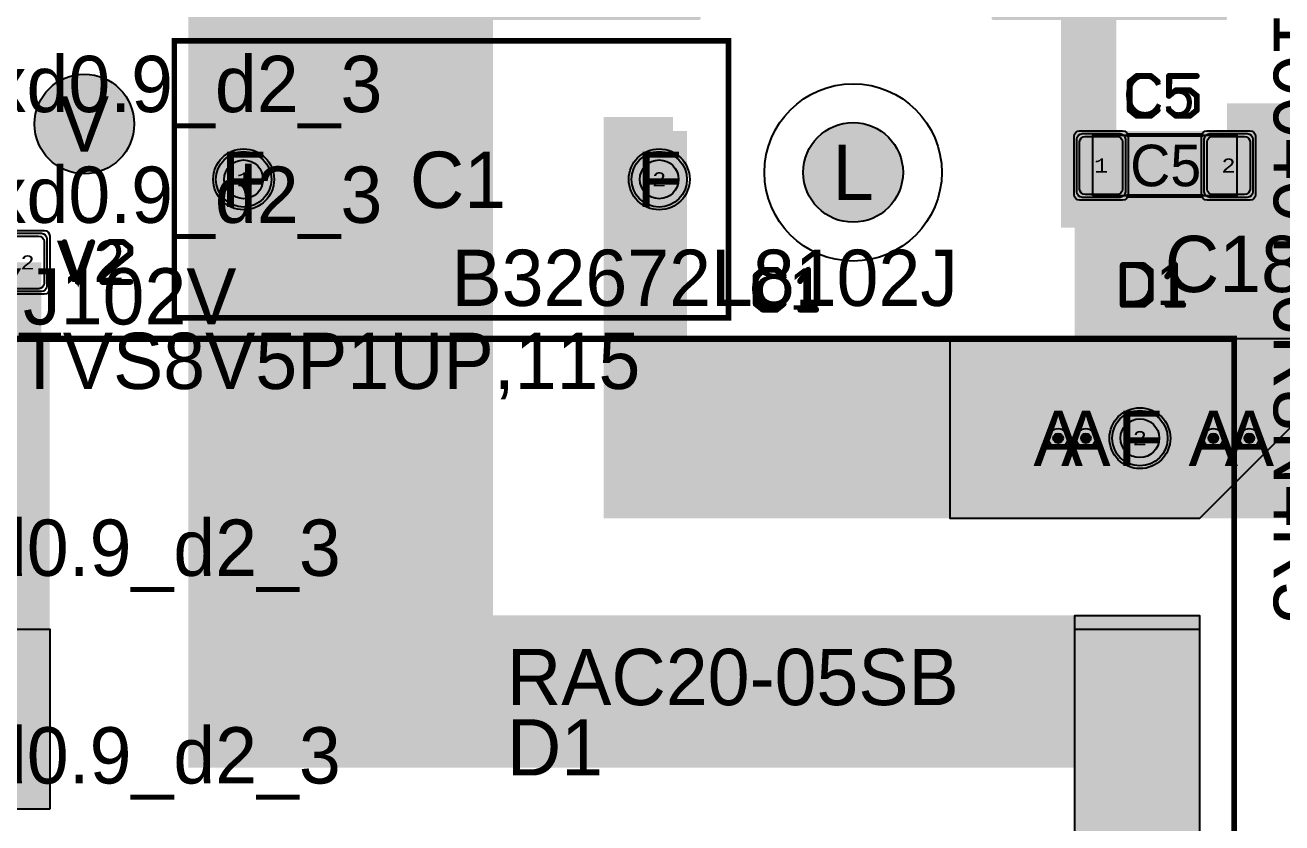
# Model space of a CAD drawing. Extents: x -74 to 89, y -133 to 74.
# Drawn here: x -29.89 to 15.47, y -42.99 to -14.18 of the extents above; entities that cross this region are included whole.
import ezdxf
from ezdxf.enums import TextEntityAlignment as Align

# ---------------------------------------------------------------- set-up
doc = ezdxf.new("R2010")
doc.units = 0
doc.header["$MEASUREMENT"] = 0
for name, color, linetype in [('ASSEMBLY_OUTLINES_TOP', 102, 'CONTINUOUS'), ('ASSEMBLY_PART_NUMBERS_TOP', 102, 'CONTINUOUS'), ('ASSEMBLY_REF_DES_TOP', 102, 'CONTINUOUS'), ('DRILL_DRAWING', 21, 'CONTINUOUS'), ('GENERATED_SILKSCREEN_TOP', 140, 'CONTINUOUS'), ('MOUNTING_HOLE_PADS_LAYER10', 150, 'CONTINUOUS'), ('MOUNTING_HOLE_PADS_LAYER11', 230, 'CONTINUOUS'), ('MOUNTING_HOLES_LAYER_BOT13', 42, 'CONTINUOUS'), ('MOUNTING_HOLES_LAYER_TOP', 42, 'CONTINUOUS'), ('PART_HOLES_LAYER_BOTTOM', 30, 'CONTINUOUS'), ('PART_HOLES_LAYER_TOP', 30, 'CONTINUOUS'), ('PART_PADS_LAYER_BOTTOM', 230, 'CONTINUOUS'), ('PART_PADS_LAYER_TOP', 150, 'CONTINUOUS'), ('PART_PADS_SMD_TOP', 150, 'CONTINUOUS'), ('PIN_NUMBERS_TOP', 8, 'CONTINUOUS'), ('PLACEMENT_OUTLINES_TOP', 130, 'CONTINUOUS'), ('PLANE_DATA_LAYER_BOTTOM', 230, 'CONTINUOUS'), ('PLANE_DATA_LAYER_TOP', 150, 'CONTINUOUS'), ('PLANE_SHAPES_LAYER_BOTTOM', 230, 'CONTINUOUS'), ('PLANE_SHAPES_LAYER_TOP', 150, 'CONTINUOUS'), ('SILKSCREEN_OUTLINES_TOP', 150, 'CONTINUOUS'), ('SILKSCREEN_REF_DES_TOP', 150, 'CONTINUOUS'), ('SOLDERMASK_PADS_BTM', 12, 'CONTINUOUS'), ('SOLDERMASK_PADS_TOP', 180, 'CONTINUOUS'), ('SOLDERPASTE_PADS_TOP', 180, 'CONTINUOUS'), ('TRACES_LAYER_TOP', 150, 'CONTINUOUS'), ('VIA_HOLES_LAYER_BOTTOM', 30, 'CONTINUOUS'), ('VIA_HOLES_LAYER_TOP', 30, 'CONTINUOUS'), ('VIA_PADS_LAYER_BOTTOM', 230, 'CONTINUOUS'), ('VIA_PADS_LAYER_TOP', 150, 'CONTINUOUS')]:
    doc.layers.add(name, color=color, linetype=linetype)
doc.styles.add('COURIER_NEW', font='COUR.TTF')
doc.styles.add('VERIBEST_GERBER_0', font='txt')

msp = doc.modelspace()

# ---------------------------------------------------------------- hatches: boundary and pattern name
at = {"layer": 'MOUNTING_HOLES_LAYER_BOT13'}
h = msp.add_hatch(color=256, dxfattribs=at)
edge = h.paths.add_edge_path()
edge.add_arc((-27.75, -17.75), 1.8, 0, 360)
h = msp.add_hatch(color=256, dxfattribs=at)
edge = h.paths.add_edge_path()
edge.add_arc((0, -19.5), 1.8, 0, 360)
at = {"layer": 'MOUNTING_HOLES_LAYER_TOP'}
h = msp.add_hatch(color=256, dxfattribs=at)
edge = h.paths.add_edge_path()
edge.add_arc((-27.75, -17.75), 1.8, 0, 360)
h = msp.add_hatch(color=256, dxfattribs=at)
edge = h.paths.add_edge_path()
edge.add_arc((0, -19.5), 1.8, 0, 360)
at = {"layer": 'PART_HOLES_LAYER_BOTTOM'}
h = msp.add_hatch(color=256, dxfattribs=at)
edge = h.paths.add_edge_path()
edge.add_arc((-22, -19.75), 0.7, 0, 360)
h = msp.add_hatch(color=256, dxfattribs=at)
edge = h.paths.add_edge_path()
edge.add_arc((-7, -19.75), 0.7, 0, 360)
h = msp.add_hatch(color=256, dxfattribs=at)
edge = h.paths.add_edge_path()
edge.add_arc((10.35, -29.1), 0.7, 0, 360)
at = {"layer": 'PART_HOLES_LAYER_TOP'}
h = msp.add_hatch(color=256, dxfattribs=at)
edge = h.paths.add_edge_path()
edge.add_arc((-22, -19.75), 0.7, 0, 360)
h = msp.add_hatch(color=256, dxfattribs=at)
edge = h.paths.add_edge_path()
edge.add_arc((-7, -19.75), 0.7, 0, 360)
h = msp.add_hatch(color=256, dxfattribs=at)
edge = h.paths.add_edge_path()
edge.add_arc((10.35, -29.1), 0.7, 0, 360)
at = {"layer": 'PLANE_DATA_LAYER_BOTTOM'}
h = msp.add_hatch(color=256, dxfattribs=at)
h.paths.add_polyline_path([(13.5, 25.5762, -0.414213562), (13.4238, 25.5), (5.0762, 25.5, -0.414213562), (5, 25.5762), (5, 36.749992, 0.414213562), (4.999992, 36.75), (-5.499992, 36.75, 0.414213562), (-5.5, 36.749992), (-5.5, 25.8262, -0.414213562), (-5.5762, 25.75), (-12.999992, 25.75, 0.414213562), (-13, 25.749992), (-13, 8.000008, 0.414213562), (-12.999992, 8), (0.4238, 8, -0.414213562), (0.5, 7.9238), (0.5, 1.500008, 0.414213562), (0.500008, 1.5), (13.4238, 1.5, -0.414213562), (13.5, 1.4238), (13.5, -13.9238, -0.414213562), (13.4238, -14), (5.0762, -14, -0.414213562), (5, -13.9238), (5, -3.750008, 0.414213562), (4.999992, -3.75), (-5.749992, -3.75, 0.414213562), (-5.75, -3.750008), (-5.75, -13.9238, -0.414213562), (-5.8262, -14), (-12.999992, -14, 0.414213562), (-13, -14.000008), (-13, -35.499992, 0.414213562), (-12.999992, -35.5), (12.4238, -35.5, -0.414213562), (12.5, -35.5762), (12.5, -51.4238, -0.414213562), (12.4238, -51.5), (11.53156, -51.499998, -0.198913366), (11.477678, -51.47768), (10.906921, -50.906923, -0.198909956), (10.884603, -50.853042), (10.884603, -50.853041, -0.301916808), (10.931274, -50.782795, 0.301917645), (11.85, -49.400001), (11.85, -49.399998, 0.818490365), (8.967205, -48.818726, -0.532835026), (8.843077, -48.843079), (8.02232, -48.022322, -0.198909956), (8.000002, -47.968441), (8.000002, -47.96844), (8, -41.000008, 0.414213562), (7.999992, -41), (-23.9238, -41, -0.414213562), (-24, -40.9238), (-24, 53.499992, 0.414213562), (-24.000008, 53.5), (-30.4238, 53.5, -0.414213562), (-30.5, 53.5762), (-30.5, 62.9238, -0.414213562), (-30.4238, 63), (-24.000008, 63, 0.414213562), (-24, 63.000008), (-24, 63.4238, -0.414213562), (-23.9238, 63.5), (-19.5762, 63.5, -0.414213562), (-19.5, 63.4238), (-19.5, 46.000008, 0.414213562), (-19.499992, 46), (0.9238, 46, -0.414213562), (1, 45.9238), (1, 42.000008, 0.414213562), (1.000008, 42), (13.4238, 42, -0.414213562), (13.5, 41.9238)], flags=0)
h.paths.add_polyline_path([(-29.5, 58.25, -1), (-26.5, 58.25, -1)], flags=0)
h.paths.add_polyline_path([(-23.5, -19.75, -1), (-20.5, -19.75, -1)], flags=0)
h.paths.add_polyline_path([(-23.25, 19.25, -1), (-20.25, 19.25, -1)], flags=0)
h.paths.add_polyline_path([(8.85, -10.4, -1), (11.85, -10.4, -1)], flags=0)
h.paths.add_polyline_path([(8.85, 28.6, -1), (11.85, 28.6, -1)], flags=0)
h = msp.add_hatch(color=256, dxfattribs=at)
h.paths.add_polyline_path([(22, -13.4238, -0.414213562), (21.9238, -13.5), (19.500008, -13.5, 0.414213562), (19.5, -13.500008), (19.5, -19.9238, -0.414213562), (19.4238, -20), (17.500008, -20, 0.414213562), (17.5, -20.000008), (17.499998, -26.96844), (17.499998, -26.968441, -0.198909956), (17.47768, -27.022322), (12.522322, -31.97768, -0.198913366), (12.46844, -31.999998), (-8.9238, -32, -0.414213562), (-9, -31.9238), (-9, -18.0762, -0.414213562), (-8.9238, -18), (-6.0762, -18, -0.414213562), (-6, -18.0762), (-6, -18.472894, -0.612080087), (-6.12086, -18.534635, 1.957551633), (-6.12086, -20.965365, -0.612080087), (-6, -21.027106), (-6, -25.499992, 0.414213562), (-5.999992, -25.5), (7.999992, -25.5, 0.414213562), (8, -25.499992), (8, -18.0762, -0.414213562), (8.0762, -18), (17.499992, -18, 0.414213562), (17.5, -17.999992), (17.5, -10.5762, -0.414213562), (17.5762, -10.5), (21.9238, -10.5, -0.414213562), (22, -10.5762)], flags=0)
h.paths.add_polyline_path([(8.85, -29.1, -1), (11.85, -29.1, -1)], flags=0)
for points in [[(-22, -19.75), (-22, -18.1738)], [(-7, -19.75), (-7.950381, -18.49255)], [(-22, -19.75), (-23.5762, -19.75)], [(-22, -19.75), (-20.4238, -19.75)], [(-22, -19.75), (-22, -21.3262)], [(-7, -19.75), (-8.389734, -20.493671)], [(-7, -19.75), (-6.481095, -21.238336)], [(10.35, -29.1), (10.35, -27.5238)], [(10.35, -29.1), (8.7738, -29.1)], [(10.35, -29.1), (10.35, -30.6762)], [(10.35, -29.1), (11.9262, -29.1)]]:
    msp.add_hatch(color=256, dxfattribs=at).paths.add_polyline_path(points, is_closed=False, flags=0)
at = {"layer": 'PLANE_DATA_LAYER_TOP'}
h = msp.add_hatch(color=256, dxfattribs=at)
h.paths.add_polyline_path([(53.5, 22.5762, -0.414213562), (53.4238, 22.5), (35.500008, 22.5, 0.414213562), (35.5, 22.499992), (35.5, 14.5762, -0.414213562), (35.4238, 14.5), (34.088586, 14.5, -0.47426018), (34.013914, 14.591382, 0.592216632), (31.603566, 16.629917, -0.526387993), (31.5, 16.701033), (31.5, 17.2738, -0.414213562), (31.5762, 17.35), (33.15, 17.35, 0.414213562), (34.05, 18.25), (34.05, 20.05, 0.414213562), (33.15, 20.95), (31.35, 20.95, 0.414213562), (30.45, 20.05), (30.45, 18.5762, -0.414213562), (30.3738, 18.5), (28.536303, 18.5, -0.508470213), (28.463754, 18.599504, 1.371548613), (25.036246, 18.599504, -0.508470213), (24.963697, 18.5), (23.0762, 18.5, -0.414213562), (23, 18.5762), (23, 23.902217, -0.466226494), (23.089412, 23.977263, 1.191429644), (23.089412, 27.522737, -0.466226494), (23, 27.597783), (23, 29.402217, -0.466226494), (23.089412, 29.477263, 1.191429644), (23.089412, 33.022737, -0.466226494), (23, 33.097783), (23, 35.499992, 0.414213562), (22.999992, 35.5), (15.000008, 35.5, 0.414213562), (15, 35.499992), (15, 25.5762, -0.414213562), (14.9238, 25.5), (8.000008, 25.5, 0.414213562), (8, 25.499992), (8, 23.0762, -0.414213562), (7.9238, 23), (6.775, 23, 0.414213562), (6.225, 22.45), (6.225, 20.55, 0.414213562), (6.775, 20), (7.9238, 20, -0.414213562), (8, 19.9238), (8, 19.5762, -0.414213562), (7.9238, 19.5), (6.0762, 19.5, -0.414213562), (6, 19.5762), (6, 35.999992, 0.414213562), (5.999992, 36), (-6.249992, 36, 0.414213562), (-6.25, 35.999992), (-6.25, 25.5762, -0.414213562), (-6.3262, 25.5), (-12.999992, 25.5, 0.414213562), (-13, 25.499992), (-13, 0.000008, 0.414213562), (-12.999992, 0), (12.4238, 0, -0.414213562), (12.5, -0.0762), (12.5, -13.9238, -0.414213562), (12.4238, -14), (9.500008, -14, 0.414213562), (9.5, -14.000008), (9.5, -17.6738, -0.414213562), (9.4238, -17.75), (8.275, -17.75, 0.414213562), (7.725, -18.3), (7.725, -20.2, 0.414213562), (8.275, -20.75), (9.4238, -20.75, -0.414213562), (9.5, -20.8262), (9.5, -21.4238, -0.414213562), (9.4238, -21.5), (7.5762, -21.5, -0.414213562), (7.5, -21.4238), (7.5, -14.000008, 0.414213562), (7.499992, -14), (5.0762, -14, -0.414213562), (5, -13.9238), (5, -3.500008, 0.414213562), (4.999992, -3.5), (-5.499992, -3.5, 0.414213562), (-5.5, -3.500008), (-5.5, -13.9238, -0.414213562), (-5.5762, -14), (-12.999992, -14, 0.414213562), (-13, -14.000008), (-13, -35.999992, 0.414213562), (-12.999992, -36), (12.4238, -36, -0.414213562), (12.5, -36.0762), (12.5, -51.4238, -0.414213562), (12.4238, -51.5), (11.03156, -51.499998, -0.198913366), (10.977678, -51.47768), (10.514832, -51.014834, -0.198909956), (10.492514, -50.960953), (10.492514, -50.960952, -0.374001823), (10.55814, -50.885489, 0.374003548), (11.85, -49.4), (11.85, -49.399999, 0.932710076), (8.864511, -49.191859, -0.61897311), (8.735166, -49.235168), (8.02232, -48.522322, -0.198909956), (8.000002, -48.468441), (8.000002, -48.46844), (8, -41.000008, 0.414213562), (7.999992, -41), (-23.9238, -41, -0.414213562), (-24, -40.9238), (-24, 51.999992, 0.414213562), (-24.000008, 52), (-30.9238, 52, -0.414213562), (-31, 52.0762), (-31, 63.4238, -0.414213562), (-30.9238, 63.5), (-18.0762, 63.5, -0.414213562), (-18, 63.4238), (-18, 52.000008, 0.414213562), (-17.999992, 52), (-7.500008, 52, 0.414213562), (-7.5, 52.000008), (-7.5, 55.190158, -0.525791313), (-7.396567, 55.261325, 0.091624252), (-7.2, 55.225), (-5.3, 55.225, 0.091624252), (-5.103433, 55.261325, -0.525791313), (-5, 55.190158), (-5, 52.000008, 0.414213562), (-4.999992, 52), (0.4238, 52, -0.414213562), (0.5, 51.9238), (0.5, 41.500008, 0.414213562), (0.500008, 41.5), (22.499992, 41.5, 0.414213562), (22.5, 41.500008), (22.5, 47.4238, -0.414213562), (22.5762, 47.5), (33.9238, 47.5, -0.414213562), (34, 47.4238), (34, 36.5762, -0.414213562), (33.9238, 36.5), (26.500008, 36.5, 0.414213562), (26.5, 36.499992), (26.5, 29.000008, 0.414213562), (26.500008, 29), (28.1738, 29, -0.414213562), (28.25, 28.9238), (28.25, 27.775, 0.414213562), (28.8, 27.225), (30.7, 27.225, 0.414213562), (31.25, 27.775), (31.25, 28.9238, -0.414213562), (31.3262, 29), (33.0738, 29, -0.414213562), (33.15, 28.9238), (33.15, 27.65, 0.414213562), (33.7, 27.1), (35.4238, 27.1, -0.414213562), (35.5, 27.0238), (35.5, 27.000008, 0.414213562), (35.500008, 27), (40.606409, 27, -0.708227821), (40.654126, 26.864391, 0.227325996), (40, 25.500001), (40, 25.5, 1), (43.5, 25.5), (43.5, 25.500001, 0.227325996), (42.845874, 26.864391, -0.708230906), (42.893591, 27), (43.9238, 27, -0.414213562), (44, 26.9238), (44, 25.500008, 0.414213562), (44.000008, 25.5), (50.035142, 25.5, -0.620327862), (50.095797, 25.377677, 0.163980254), (49.8, 24.500001), (49.8, 24.5, 1), (52.7, 24.5), (52.7, 24.500001, 0.163980254), (52.404203, 25.377677, -0.620331479), (52.464858, 25.5), (53.4238, 25.5, -0.414213562), (53.5, 25.4238)], flags=0)
h.paths.add_polyline_path([(-29.5, 58.25, -1), (-26.5, 58.25, -1)], flags=0)
h.paths.add_polyline_path([(-23.5, -19.75, -1), (-20.5, -19.75, -1)], flags=0)
h.paths.add_polyline_path([(-23.25, 19.25, -1), (-20.25, 19.25, -1)], flags=0)
h.paths.add_polyline_path([(8.85, -10.4, -1), (11.85, -10.4, -1)], flags=0)
h.paths.add_polyline_path([(8.85, 28.6, -1), (11.85, 28.6, -1)], flags=0)
h.paths.add_polyline_path([(19.251504, 38.55, -1), (23.351504, 38.55, -1)], flags=0)
h.paths.add_polyline_path([(30.75, 45.75, -1), (33.75, 45.75, -1)], flags=0)
h = msp.add_hatch(color=256, dxfattribs=at)
h.paths.add_polyline_path([(21.5, -11.978164, -0.449249523), (21.41482, -12.053833, 0.02954086), (21.35, -12.05), (18.15, -12.05, 0.414213562), (17.6, -12.6), (17.6, -13.9, 0.414213562), (18.15, -14.45), (21.35, -14.45, 0.02954086), (21.41482, -14.446167, -0.449249523), (21.5, -14.521836), (21.5, -14.9238, -0.414213562), (21.4238, -15), (18.000008, -15, 0.414213562), (18, -15.000008), (18, -31.9238, -0.414213562), (17.9238, -32), (-8.9238, -32, -0.414213562), (-9, -31.9238), (-9, -17.5762, -0.414213562), (-8.9238, -17.5), (-6.5762, -17.5, -0.414213562), (-6.5, -17.5762), (-6.5, -18.231843, -0.496388663), (-6.596688, -18.305237, 1.317387164), (-6.596688, -21.194763, -0.496388663), (-6.5, -21.268157), (-6.5, -25.499992, 0.414213562), (-6.499992, -25.5), (13.499992, -25.5, 0.414213562), (13.5, -25.499992), (13.5, -20.8262, -0.414213562), (13.5762, -20.75), (14.225, -20.75, 0.414213562), (14.775, -20.2), (14.775, -18.3, 0.414213562), (14.225, -17.75), (13.5762, -17.75, -0.414213562), (13.5, -17.6738), (13.5, -17.0762, -0.414213562), (13.5762, -17), (16.499992, -17, 0.414213562), (16.5, -16.999992), (16.5, -11.0762, -0.414213562), (16.5762, -11), (21.4238, -11, -0.414213562), (21.5, -11.0762)], flags=0)
h.paths.add_polyline_path([(8.85, -29.1, -1), (11.85, -29.1, -1)], flags=0)
for points in [[(8.95, -18.35), (8.95, -17.6738)], [(13.9625, -18.35), (13.9625, -17.6738)], [(-22, -19.75), (-22, -18.1738)], [(-7, -19.75), (-7.084745, -18.17608)], [(14.175, -19.25), (14.8512, -19.25)], [(-22, -19.75), (-23.5762, -19.75)], [(-22, -19.75), (-20.4238, -19.75)], [(-22, -19.75), (-22, -21.3262)], [(-7, -19.75), (-8.5762, -19.75)], [(-7, -19.75), (-7.084745, -21.32392)], [(8.95, -20.15), (8.95, -20.8262)], [(13.9625, -20.15), (13.9625, -20.8262)], [(10.35, -29.1), (10.35, -27.5238)], [(10.35, -29.1), (8.7738, -29.1)], [(10.35, -29.1), (10.35, -30.6762)], [(10.35, -29.1), (11.9262, -29.1)]]:
    msp.add_hatch(color=256, dxfattribs=at).paths.add_polyline_path(points, is_closed=False, flags=0)
h = msp.add_hatch(color=256, dxfattribs=at)
h.paths.add_polyline_path([(-29, -42.4238, -0.414213562), (-29.0762, -42.5), (-34.46844, -42.499998, -0.198913366), (-34.522322, -42.47768), (-38.97768, -38.022322, -0.198909956), (-38.999998, -37.968441), (-38.999998, -37.96844), (-39, -36.0762, -0.414213562), (-38.9238, -36), (-34.500008, -36, 0.414213562), (-34.5, -35.999992), (-34.5, -25.5762, -0.414213562), (-34.4238, -25.5), (-29.0762, -25.5, -0.414213562), (-29, -25.5762)], flags=0)
h.paths.add_polyline_path([(-36.85, -39.25, -1), (-33.85, -39.25, -1)], flags=0)
at = {"layer": 'PLANE_SHAPES_LAYER_BOTTOM'}
for points in [[(17.5, -27), (12.5, -32), (3.5, -32), (3.5, -25.5), (17.5, -25.5)], [(12.5, -51.5), (11.5, -51.5), (8, -48), (8, -35.5), (12.5, -35.5)]]:
    msp.add_hatch(color=256, dxfattribs=at).paths.add_polyline_path(points, flags=0)
at = {"layer": 'PLANE_SHAPES_LAYER_TOP'}
for points in [[(-29, -42.5), (-34.5, -42.5), (-39, -38), (-39, -36), (-29, -36)], [(12.5, -51.5), (11, -51.5), (8, -48.5), (8, -36), (12.5, -36)]]:
    msp.add_hatch(color=256, dxfattribs=at).paths.add_polyline_path(points, flags=0)
at = {"layer": 'VIA_HOLES_LAYER_BOTTOM'}
h = msp.add_hatch(color=256, dxfattribs=at)
edge = h.paths.add_edge_path()
edge.add_arc((7.4, -29.1), 0.175, 0, 360)
h = msp.add_hatch(color=256, dxfattribs=at)
edge = h.paths.add_edge_path()
edge.add_arc((8.4, -29.1), 0.175, 0, 360)
h = msp.add_hatch(color=256, dxfattribs=at)
edge = h.paths.add_edge_path()
edge.add_arc((13, -29.1), 0.175, 0, 360)
h = msp.add_hatch(color=256, dxfattribs=at)
edge = h.paths.add_edge_path()
edge.add_arc((14.3, -29.1), 0.175, 0, 360)
at = {"layer": 'VIA_HOLES_LAYER_TOP'}
h = msp.add_hatch(color=256, dxfattribs=at)
edge = h.paths.add_edge_path()
edge.add_arc((7.4, -29.1), 0.175, 0, 360)
h = msp.add_hatch(color=256, dxfattribs=at)
edge = h.paths.add_edge_path()
edge.add_arc((8.4, -29.1), 0.175, 0, 360)
h = msp.add_hatch(color=256, dxfattribs=at)
edge = h.paths.add_edge_path()
edge.add_arc((13, -29.1), 0.175, 0, 360)
h = msp.add_hatch(color=256, dxfattribs=at)
edge = h.paths.add_edge_path()
edge.add_arc((14.3, -29.1), 0.175, 0, 360)

# ---------------------------------------------------------------- linework, layer by layer
at = {"layer": 'ASSEMBLY_OUTLINES_TOP', "const_width": 0.2}
for points in [[(-24.5, -24.75), (-24.5, -14.75), (-4.5, -14.75), (-4.5, -24.75)], [(-38.75, -53), (-38.75, -25.5), (13.75, -25.5), (13.75, -53)]]:
    msp.add_lwpolyline(points, close=True, dxfattribs=at)
at = {"layer": 'ASSEMBLY_OUTLINES_TOP'}
msp.add_lwpolyline([(8.65, -20.35), (8.65, -18.15), (13.85, -18.15), (13.85, -20.35)], close=True, dxfattribs=at)
msp.add_circle((0, 0), 74, dxfattribs=at)
at = {"layer": 'GENERATED_SILKSCREEN_TOP', "const_width": 0.15}
for points in [[(-24.5, -24.75), (-24.5, -14.75), (-4.5, -14.75), (-4.5, -24.75)], [(-38.75, -52.95), (-38.75, -25.55), (13.75, -25.55), (13.75, -52.95)]]:
    msp.add_lwpolyline(points, close=True, dxfattribs=at)
for points in [[(10.218, -17.4795), (9.966, -17.274), (9.9585, -17.2695), (9.957, -17.2635), (9.954, -17.2575), (9.9525, -17.25), (9.9525, -16.221), (9.954, -16.2135), (9.957, -16.2075), (9.96, -16.2045), (9.9615, -16.2015), (9.9645, -16.197), (10.218, -15.9915), (10.2225, -15.99), (10.227, -15.9885), (10.2285, -15.987), (10.2345, -15.9855), (10.74, -15.9855), (10.7475, -15.987), (10.7505, -15.9885), (10.755, -15.99), (10.7595, -15.9915), (11.013, -16.197), (11.019, -16.2045), (11.022, -16.2165), (11.0205, -16.2255), (11.0175, -16.233), (11.013, -16.239), (11.0055, -16.245), (10.998, -16.2495), (10.9905, -16.251), (10.983, -16.251), (10.977, -16.2465), (10.7295, -16.047), (10.245, -16.047), (10.014, -16.236), (10.014, -17.235), (10.245, -17.424), (10.7295, -17.424), (10.977, -17.2245), (10.983, -17.2215), (10.9905, -17.22), (10.998, -17.2215), (11.0055, -17.226), (11.013, -17.232), (11.0175, -17.2395), (11.0205, -17.2485), (11.022, -17.2575), (11.019, -17.2665), (11.013, -17.274), (10.7595, -17.4795), (10.7535, -17.4825), (10.752, -17.484), (10.7475, -17.484), (10.746, -17.4855), (10.7445, -17.4855), (10.74, -17.4855), (10.2345, -17.4855), (10.2285, -17.484), (10.2225, -17.4825), (10.218, -17.4795)], [(11.649, -16.5015), (11.643, -16.503), (11.6385, -16.5045), (11.6325, -16.5075), (11.4285, -16.6725), (11.4285, -16.047), (12.408, -16.047), (12.4185, -16.044), (12.4275, -16.038), (12.432, -16.0275), (12.4335, -16.017), (12.432, -16.005), (12.4275, -15.996), (12.4185, -15.9885), (12.408, -15.9855), (11.3955, -15.9855), (11.385, -15.9885), (11.376, -15.996), (11.3685, -16.005), (11.3655, -16.0155), (11.3655, -16.737), (11.367, -16.7475), (11.3715, -16.755), (11.3775, -16.7595), (11.388, -16.7625), (11.3955, -16.7655), (11.4015, -16.767), (11.409, -16.7655), (11.415, -16.761), (11.6595, -16.5615), (12.144, -16.5615), (12.378, -16.752), (12.378, -17.235), (12.144, -17.4225), (11.6595, -17.4225), (11.415, -17.2245), (11.4045, -17.22), (11.3955, -17.22), (11.3865, -17.226), (11.3775, -17.2335), (11.3715, -17.244), (11.37, -17.2545), (11.3715, -17.265), (11.379, -17.2725), (11.6325, -17.4795), (11.637, -17.4825), (11.643, -17.4825), (11.649, -17.4855), (12.1545, -17.4855), (12.159, -17.4855), (12.1605, -17.484), (12.162, -17.484), (12.165, -17.4825), (12.168, -17.4825), (12.174, -17.4795), (12.4275, -17.2725), (12.432, -17.268), (12.4335, -17.265), (12.4365, -17.256), (12.438, -17.25), (12.438, -16.737), (12.4365, -16.731), (12.4335, -16.722), (12.4335, -16.719), (12.432, -16.7175), (12.429, -16.7145), (12.4275, -16.7115), (12.174, -16.5075), (12.1665, -16.5045), (12.1605, -16.503), (12.1545, -16.5015), (11.649, -16.5015)], [(-27.949, -23.4855), (-27.9895, -23.4855), (-27.9985, -23.484), (-28.006, -23.4795), (-28.0135, -23.4735), (-28.0165, -23.4645), (-28.504, -22.026), (-28.5055, -22.014), (-28.501, -22.005), (-28.492, -21.9975), (-28.4815, -21.9915), (-28.471, -21.99), (-28.4605, -21.9915), (-28.4515, -21.996), (-28.4455, -22.0065), (-27.97, -23.421), (-27.4915, -22.0065), (-27.4855, -21.996), (-27.4765, -21.9915), (-27.466, -21.99), (-27.4555, -21.9915), (-27.445, -21.9975), (-27.4375, -22.005), (-27.4345, -22.014), (-27.436, -22.026), (-27.9205, -23.4645), (-27.925, -23.4735), (-27.934, -23.4795), (-27.94, -23.484), (-27.949, -23.4855)], [(-26.3215, -21.9915), (-26.0695, -22.197), (-26.065, -22.2045), (-26.0635, -22.2105), (-26.0605, -22.215), (-26.059, -22.221), (-26.059, -22.4265), (-26.0605, -22.4325), (-26.0635, -22.4415), (-26.065, -22.449), (-26.0695, -22.452), (-27.0685, -23.2635), (-27.0685, -23.424), (-26.089, -23.424), (-26.0785, -23.427), (-26.0695, -23.433), (-26.065, -23.4435), (-26.0635, -23.4555), (-26.065, -23.466), (-26.0695, -23.4765), (-26.0785, -23.4825), (-26.089, -23.4855), (-27.1, -23.4855), (-27.112, -23.4825), (-27.1195, -23.475), (-27.127, -23.4675), (-27.13, -23.4555), (-27.13, -23.25), (-27.1285, -23.2455), (-27.1255, -23.235), (-27.1225, -23.2305), (-27.1195, -23.2275), (-27.1165, -23.2245), (-26.119, -22.4115), (-26.119, -22.236), (-26.353, -22.047), (-26.8375, -22.047), (-27.082, -22.2465), (-27.0925, -22.2495), (-27.103, -22.248), (-27.112, -22.2435), (-27.118, -22.2345), (-27.124, -22.2255), (-27.1255, -22.215), (-27.1255, -22.209), (-27.124, -22.2045), (-27.1165, -22.197), (-26.8645, -21.9915), (-26.8585, -21.99), (-26.854, -21.9885), (-26.8525, -21.987), (-26.8465, -21.9855), (-26.341, -21.9855), (-26.335, -21.987), (-26.3335, -21.987), (-26.332, -21.9885), (-26.3275, -21.99), (-26.3215, -21.9915)], [(-3.28275, -24.4795), (-3.53475, -24.274), (-3.54225, -24.2695), (-3.54375, -24.2635), (-3.54675, -24.2575), (-3.54825, -24.25), (-3.54825, -23.221), (-3.54675, -23.2135), (-3.54375, -23.2075), (-3.54075, -23.2045), (-3.53925, -23.2015), (-3.53625, -23.197), (-3.28275, -22.9915), (-3.27825, -22.99), (-3.27375, -22.9885), (-3.27225, -22.987), (-3.26625, -22.9855), (-2.76075, -22.9855), (-2.75325, -22.987), (-2.75025, -22.9885), (-2.74575, -22.99), (-2.74125, -22.9915), (-2.48775, -23.197), (-2.48175, -23.2045), (-2.47875, -23.2165), (-2.48025, -23.2255), (-2.48325, -23.233), (-2.48775, -23.239), (-2.49525, -23.245), (-2.50275, -23.2495), (-2.51025, -23.251), (-2.51775, -23.251), (-2.52375, -23.2465), (-2.77125, -23.047), (-3.25575, -23.047), (-3.48675, -23.236), (-3.48675, -24.235), (-3.25575, -24.424), (-2.77125, -24.424), (-2.52375, -24.2245), (-2.51775, -24.2215), (-2.51025, -24.22), (-2.50275, -24.2215), (-2.49525, -24.226), (-2.48775, -24.232), (-2.48325, -24.2395), (-2.48025, -24.2485), (-2.47875, -24.2575), (-2.48175, -24.2665), (-2.48775, -24.274), (-2.74125, -24.4795), (-2.74725, -24.4825), (-2.74875, -24.484), (-2.75325, -24.484), (-2.75475, -24.4855), (-2.75625, -24.4855), (-2.76075, -24.4855), (-3.26625, -24.4855), (-3.27225, -24.484), (-3.27825, -24.4825), (-3.28275, -24.4795)], [(-1.91775, -24.424), (-1.92975, -24.427), (-1.93575, -24.433), (-1.94025, -24.4435), (-1.94175, -24.4555), (-1.94025, -24.466), (-1.93575, -24.4765), (-1.92975, -24.484), (-1.91775, -24.4855), (-1.33275, -24.4855), (-1.32225, -24.484), (-1.31325, -24.4765), (-1.30875, -24.466), (-1.30725, -24.4555), (-1.30875, -24.4435), (-1.31325, -24.433), (-1.32225, -24.427), (-1.33275, -24.424), (-1.59675, -24.424), (-1.59675, -23.0155), (-1.59825, -23.005), (-1.60275, -22.9975), (-1.61025, -22.993), (-1.62075, -22.9915), (-1.62825, -22.99), (-1.63575, -22.99), (-1.64175, -22.993), (-1.64775, -22.999), (-1.94025, -23.41), (-1.94475, -23.4205), (-1.94475, -23.431), (-1.94025, -23.44), (-1.93275, -23.4475), (-1.92375, -23.4535), (-1.91325, -23.4565), (-1.90725, -23.4565), (-1.90275, -23.455), (-1.89525, -23.446), (-1.65525, -23.11), (-1.65525, -24.424), (-1.91775, -24.424)], [(10.50875, -22.8215), (10.50125, -22.8185), (10.49525, -22.817), (10.48925, -22.8155), (9.73025, -22.8155), (9.71975, -22.8185), (9.71075, -22.826), (9.70325, -22.835), (9.70025, -22.8455), (9.70025, -24.2855), (9.70325, -24.2975), (9.71075, -24.305), (9.71975, -24.314), (9.73025, -24.3155), (10.48925, -24.3155), (10.49525, -24.3155), (10.49825, -24.314), (10.50125, -24.3125), (10.50875, -24.3095), (10.76225, -24.104), (10.76675, -24.098), (10.76825, -24.095), (10.77125, -24.0875), (10.77275, -24.08), (10.77275, -23.051), (10.77125, -23.0435), (10.76825, -23.039), (10.76825, -23.0345), (10.76675, -23.033), (10.76375, -23.0315), (10.76225, -23.0285), (10.50875, -22.8215)], [(9.76325, -22.877), (10.47875, -22.877), (10.71275, -23.066), (10.71275, -24.065), (10.47875, -24.254), (9.76325, -24.254), (9.76325, -22.877)], [(11.33525, -24.254), (11.32325, -24.257), (11.31725, -24.263), (11.31275, -24.2735), (11.31125, -24.2855), (11.31275, -24.296), (11.31725, -24.3065), (11.32325, -24.314), (11.33525, -24.3155), (11.92025, -24.3155), (11.93075, -24.314), (11.93975, -24.3065), (11.94425, -24.296), (11.94575, -24.2855), (11.94425, -24.2735), (11.93975, -24.263), (11.93075, -24.257), (11.92025, -24.254), (11.65625, -24.254), (11.65625, -22.8455), (11.65475, -22.835), (11.65025, -22.8275), (11.64275, -22.823), (11.63225, -22.8215), (11.62475, -22.82), (11.61725, -22.82), (11.61125, -22.823), (11.60525, -22.829), (11.31275, -23.24), (11.30825, -23.2505), (11.30825, -23.261), (11.31275, -23.27), (11.32025, -23.2775), (11.32925, -23.2835), (11.33975, -23.2865), (11.34575, -23.2865), (11.35025, -23.285), (11.35775, -23.276), (11.59775, -22.94), (11.59775, -24.254), (11.33525, -24.254)]]:
    msp.add_lwpolyline(points, dxfattribs=at)
for points in [[(12.644515, -18.149995, 0.000011097), (12.644508, -18.150005), (9.855492, -18.150005, 0.000011097), (9.855485, -18.149995), (12.644515, -18.149995)], [(12.644515, -20.350005), (9.855485, -20.350005, 0.000011097), (9.855492, -20.349995), (12.644508, -20.349995, 0.000011097), (12.644515, -20.350005)]]:
    msp.add_lwpolyline(points, format="xyb", dxfattribs=at)
at = {"layer": 'MOUNTING_HOLE_PADS_LAYER10'}
msp.add_circle((0, -19.5), 3.2, dxfattribs=at)
at = {"layer": 'MOUNTING_HOLE_PADS_LAYER11'}
msp.add_circle((0, -19.5), 3.2, dxfattribs=at)
at = {"layer": 'MOUNTING_HOLES_LAYER_BOT13'}
for centre in [(-27.75, -17.75), (0, -19.5)]:
    msp.add_circle(centre, 1.8, dxfattribs=at)
at = {"layer": 'MOUNTING_HOLES_LAYER_TOP'}
for centre in [(-27.75, -17.75), (0, -19.5)]:
    msp.add_circle(centre, 1.8, dxfattribs=at)
at = {"layer": 'PART_HOLES_LAYER_BOTTOM'}
for centre in [(-22, -19.75), (-7, -19.75), (10.35, -29.1)]:
    msp.add_circle(centre, 0.7, dxfattribs=at)
at = {"layer": 'PART_HOLES_LAYER_TOP'}
for centre in [(-22, -19.75), (-7, -19.75), (10.35, -29.1)]:
    msp.add_circle(centre, 0.7, dxfattribs=at)
at = {"layer": 'PART_PADS_LAYER_BOTTOM'}
for centre in [(-22, -19.75), (-7, -19.75), (10.35, -29.1)]:
    msp.add_circle(centre, 1, dxfattribs=at)
at = {"layer": 'PART_PADS_LAYER_TOP'}
for centre in [(-22, -19.75), (-7, -19.75), (10.35, -29.1)]:
    msp.add_circle(centre, 1, dxfattribs=at)
at = {"layer": 'PART_PADS_SMD_TOP'}
for points in [[(8.275, -20.4, -0.414213562), (8.075, -20.2), (8.075, -18.3, -0.414213562), (8.275, -18.1), (9.625, -18.1, -0.414213562), (9.825, -18.3), (9.825, -20.2, -0.414213562), (9.625, -20.4)], [(12.875, -20.4, -0.414213562), (12.675, -20.2), (12.675, -18.3, -0.414213562), (12.875, -18.1), (14.225, -18.1, -0.414213562), (14.425, -18.3), (14.425, -20.2, -0.414213562), (14.225, -20.4)], [(-30.3, -23.8, -0.414213562), (-30.5, -23.6), (-30.5, -21.9, -0.414213562), (-30.3, -21.7), (-29.3, -21.7, -0.414213562), (-29.1, -21.9), (-29.1, -23.6, -0.414213562), (-29.3, -23.8)]]:
    msp.add_lwpolyline(points, format="xyb", close=True, dxfattribs=at)
at = {"layer": 'PLACEMENT_OUTLINES_TOP'}
for points in [[(-24.5, -24.75), (-24.5, -14.75), (-4.5, -14.75), (-4.5, -24.75)], [(8.65, -20.35), (8.65, -18.15), (13.85, -18.15), (13.85, -20.35)], [(-38.75, -53), (-38.75, -25.5), (13.75, -25.5), (13.75, -53)]]:
    msp.add_lwpolyline(points, close=True, dxfattribs=at)
at = {"layer": 'PLANE_DATA_LAYER_BOTTOM', "const_width": 0.75}
for points in [[(-22, -19.75), (-22, -18.1738)], [(-7, -19.75), (-7.950381, -18.49255)], [(-22, -19.75), (-23.5762, -19.75)], [(-22, -19.75), (-20.4238, -19.75)], [(-22, -19.75), (-22, -21.3262)], [(-7, -19.75), (-8.389734, -20.493671)], [(-7, -19.75), (-6.481095, -21.238336)], [(10.35, -29.1), (10.35, -27.5238)], [(10.35, -29.1), (8.7738, -29.1)], [(10.35, -29.1), (10.35, -30.6762)], [(10.35, -29.1), (11.9262, -29.1)]]:
    msp.add_lwpolyline(points, dxfattribs=at)
at = {"layer": 'PLANE_DATA_LAYER_TOP'}
for points, const_width in [([(8.95, -18.35), (8.95, -17.6738)], 0.5), ([(13.9625, -18.35), (13.9625, -17.6738)], 0.5), ([(-22, -19.75), (-22, -18.1738)], 0.75), ([(-7, -19.75), (-7.084745, -18.17608)], 0.75), ([(14.175, -19.25), (14.8512, -19.25)], 0.5), ([(-22, -19.75), (-23.5762, -19.75)], 0.75), ([(-22, -19.75), (-20.4238, -19.75)], 0.75), ([(-22, -19.75), (-22, -21.3262)], 0.75), ([(-7, -19.75), (-8.5762, -19.75)], 0.75), ([(-7, -19.75), (-7.084745, -21.32392)], 0.75), ([(8.95, -20.15), (8.95, -20.8262)], 0.5), ([(13.9625, -20.15), (13.9625, -20.8262)], 0.5), ([(10.35, -29.1), (10.35, -27.5238)], 0.75), ([(10.35, -29.1), (8.7738, -29.1)], 0.75), ([(10.35, -29.1), (10.35, -30.6762)], 0.75), ([(10.35, -29.1), (11.9262, -29.1)], 0.75)]:
    msp.add_lwpolyline(points, dxfattribs=dict(at, const_width=const_width))
at = {"layer": 'PLANE_SHAPES_LAYER_BOTTOM'}
for points in [[(17.5, -27), (12.5, -32), (3.5, -32), (3.5, -25.5), (17.5, -25.5)], [(12.5, -51.5), (11.5, -51.5), (8, -48), (8, -35.5), (12.5, -35.5)]]:
    msp.add_lwpolyline(points, close=True, dxfattribs=at)
for points in [[(-24, -35.5), (-19.5, -35.5), (-24, 63.5), (-19.5, 63.5)], [(-19.5, -35.5), (-13, -35.5), (-19.5, 46), (-13, 46)], [(-9, -25.5), (-6, -25.5), (-9, -18), (-6, -18)], [(8, -25.5), (17.5, -25.5), (8, -18), (17.5, -18)], [(-9, -32), (3.5, -32), (-9, -25.5), (3.5, -25.5)], [(-24, -41), (8, -41), (-24, -35.5), (8, -35.5)]]:
    msp.add_solid(points, dxfattribs=at)
at = {"layer": 'PLANE_SHAPES_LAYER_TOP'}
for points in [[(-29, -42.5), (-34.5, -42.5), (-39, -38), (-39, -36), (-29, -36)], [(12.5, -51.5), (11, -51.5), (8, -48.5), (8, -36), (12.5, -36)]]:
    msp.add_lwpolyline(points, close=True, dxfattribs=at)
for points in [[(-24, -41), (-13, -41), (-24, 52), (-13, 52)], [(7.5, -21.5), (9.5, -21.5), (7.5, -14), (9.5, -14)], [(13.5, -25.5), (16.5, -25.5), (13.5, -17), (16.5, -17)], [(-9, -25.5), (-6.5, -25.5), (-9, -17.5), (-6.5, -17.5)], [(-34.5, -36), (-29, -36), (-34.5, -25.5), (-29, -25.5)], [(-9, -32), (16.5, -32), (-9, -25.5), (16.5, -25.5)], [(-13, -41), (8, -41), (-13, -36), (8, -36)]]:
    msp.add_solid(points, dxfattribs=at)
at = {"layer": 'SILKSCREEN_OUTLINES_TOP'}
for points in [[(-24.5, -24.75), (-24.5, -14.75), (-4.5, -14.75), (-4.5, -24.75)], [(8.65, -20.35), (8.65, -18.15), (13.85, -18.15), (13.85, -20.35)], [(-38.75, -52.95), (-38.75, -25.55), (13.75, -25.55), (13.75, -52.95)]]:
    msp.add_lwpolyline(points, close=True, dxfattribs=at)
at = {"layer": 'SOLDERMASK_PADS_BTM'}
for centre in [(-22, -19.75), (-7, -19.75), (10.35, -29.1)]:
    msp.add_circle(centre, 1.1, dxfattribs=at)
at = {"layer": 'SOLDERMASK_PADS_TOP'}
for points in [[(8.175, -20.5, -0.414213562), (7.975, -20.3), (7.975, -18.2, -0.414213562), (8.175, -18), (9.725, -18, -0.414213562), (9.925, -18.2), (9.925, -20.3, -0.414213562), (9.725, -20.5)], [(12.775, -20.5, -0.414213562), (12.575, -20.3), (12.575, -18.2, -0.414213562), (12.775, -18), (14.325, -18, -0.414213562), (14.525, -18.2), (14.525, -20.3, -0.414213562), (14.325, -20.5)], [(-30.4, -23.9, -0.414213562), (-30.6, -23.7), (-30.6, -21.8, -0.414213562), (-30.4, -21.6), (-29.2, -21.6, -0.414213562), (-29, -21.8), (-29, -23.7, -0.414213562), (-29.2, -23.9)]]:
    msp.add_lwpolyline(points, format="xyb", close=True, dxfattribs=at)
for centre in [(-22, -19.75), (-7, -19.75), (10.35, -29.1)]:
    msp.add_circle(centre, 1.1, dxfattribs=at)
at = {"layer": 'SOLDERPASTE_PADS_TOP'}
for points in [[(8.375, -20.3, -0.414213562), (8.175, -20.1), (8.175, -18.4, -0.414213562), (8.375, -18.2), (9.525, -18.2, -0.414213562), (9.725, -18.4), (9.725, -20.1, -0.414213562), (9.525, -20.3)], [(12.975, -20.3, -0.414213562), (12.775, -20.1), (12.775, -18.4, -0.414213562), (12.975, -18.2), (14.125, -18.2, -0.414213562), (14.325, -18.4), (14.325, -20.1, -0.414213562), (14.125, -20.3)], [(-30.2, -23.7, -0.414213562), (-30.4, -23.5), (-30.4, -22, -0.414213562), (-30.2, -21.8), (-29.4, -21.8, -0.414213562), (-29.2, -22), (-29.2, -23.5, -0.414213562), (-29.4, -23.7)]]:
    msp.add_lwpolyline(points, format="xyb", close=True, dxfattribs=at)
at = {"layer": 'TRACES_LAYER_TOP', "const_width": 1}
msp.add_lwpolyline([(-29.8, -22.75), (-29.8, -29.050834), (-33.14878, -32.399614)], dxfattribs=at)
at = {"layer": 'VIA_HOLES_LAYER_BOTTOM'}
for centre in [(7.4, -29.1), (8.4, -29.1), (13, -29.1), (14.3, -29.1)]:
    msp.add_circle(centre, 0.175, dxfattribs=at)
at = {"layer": 'VIA_HOLES_LAYER_TOP'}
for centre in [(7.4, -29.1), (8.4, -29.1), (13, -29.1), (14.3, -29.1)]:
    msp.add_circle(centre, 0.175, dxfattribs=at)
at = {"layer": 'VIA_PADS_LAYER_BOTTOM'}
for centre in [(7.4, -29.1), (8.4, -29.1), (13, -29.1), (14.3, -29.1)]:
    msp.add_circle(centre, 0.35, dxfattribs=at)
at = {"layer": 'VIA_PADS_LAYER_TOP'}
for centre in [(7.4, -29.1), (8.4, -29.1), (13, -29.1), (14.3, -29.1)]:
    msp.add_circle(centre, 0.35, dxfattribs=at)

# ---------------------------------------------------------------- texts
at = {"layer": 'ASSEMBLY_PART_NUMBERS_TOP', "style": 'VERIBEST_GERBER_0'}
msp.add_text('VLF10040T-6R8N4R5', height=2.032, rotation=270, dxfattribs=at).set_placement((17.21, -8.75), align=Align.TOP_LEFT)
for s, p in [('MGSHV-0_5-D2_2xd0.9_d2_3', (-54, -15.29)), ('MGSHV-0_5-D2_2xd0.9_d2_3', (-54, -19.29)), ('C1808C101KGRACTU', (11.25, -21.79)), ('B32672L8102J', (-14.5, -22.29)), ('ERJ-8GEYJ102V', (-43.25, -22.96)), ('PTVS8V5P1UP,115', (-32, -25.29)), ('MGSHV-0_5-D2_2xd0.9_d2_3', (-55.5, -32.04)), ('RAC20-05SB', (-12.5, -36.71)), ('MGSHV-0_5-D2_2xd0.9_d2_3', (-55.5, -39.54))]:
    msp.add_text(s, height=2.032, dxfattribs=at).set_placement(p, align=Align.TOP_LEFT)
at = {"layer": 'ASSEMBLY_REF_DES_TOP', "style": 'VERIBEST_GERBER_0'}
for s, height, p in [('C5', 1.5, (10, -18.5)), ('C1', 2.032, (-16, -18.75)), ('D1', 2.032, (-12.5, -39.25))]:
    msp.add_text(s, height=height, dxfattribs=at).set_placement(p, align=Align.TOP_LEFT)
at = {"layer": 'DRILL_DRAWING', "style": 'VERIBEST_GERBER_0'}
for s, p in [('V', (-27.75, -17.75)), ('L', (0, -19.5)), ('F', (-22, -19.75)), ('F', (-7, -19.75)), ('A', (7.4, -29.1)), ('A', (8.4, -29.1)), ('F', (10.35, -29.1)), ('A', (13, -29.1)), ('A', (14.3, -29.1))]:
    msp.add_text(s, height=2, dxfattribs=at).set_placement(p, align=Align.MIDDLE_CENTER)
at = {"layer": 'PIN_NUMBERS_TOP', "style": 'COURIER_NEW'}
for s, p in [('1', (8.95, -19.25)), ('2', (13.55, -19.25)), ('1', (-22, -19.75)), ('2', (-7, -19.75)), ('2', (-29.8, -22.75)), ('2', (10.35, -29.1))]:
    msp.add_text(s, height=0.508, dxfattribs=at).set_placement(p, align=Align.MIDDLE_CENTER)
at = {"layer": 'SILKSCREEN_REF_DES_TOP', "style": 'VERIBEST_GERBER_0'}
for s, p in [('C5', (9.75, -15.96)), ('V2', (-28.75, -21.96)), ('C1', (-3.75, -22.96)), ('D1', (9.5, -22.79))]:
    msp.add_text(s, height=1.5, dxfattribs=at).set_placement(p, align=Align.TOP_LEFT)

doc.saveas('drawing.dxf')
